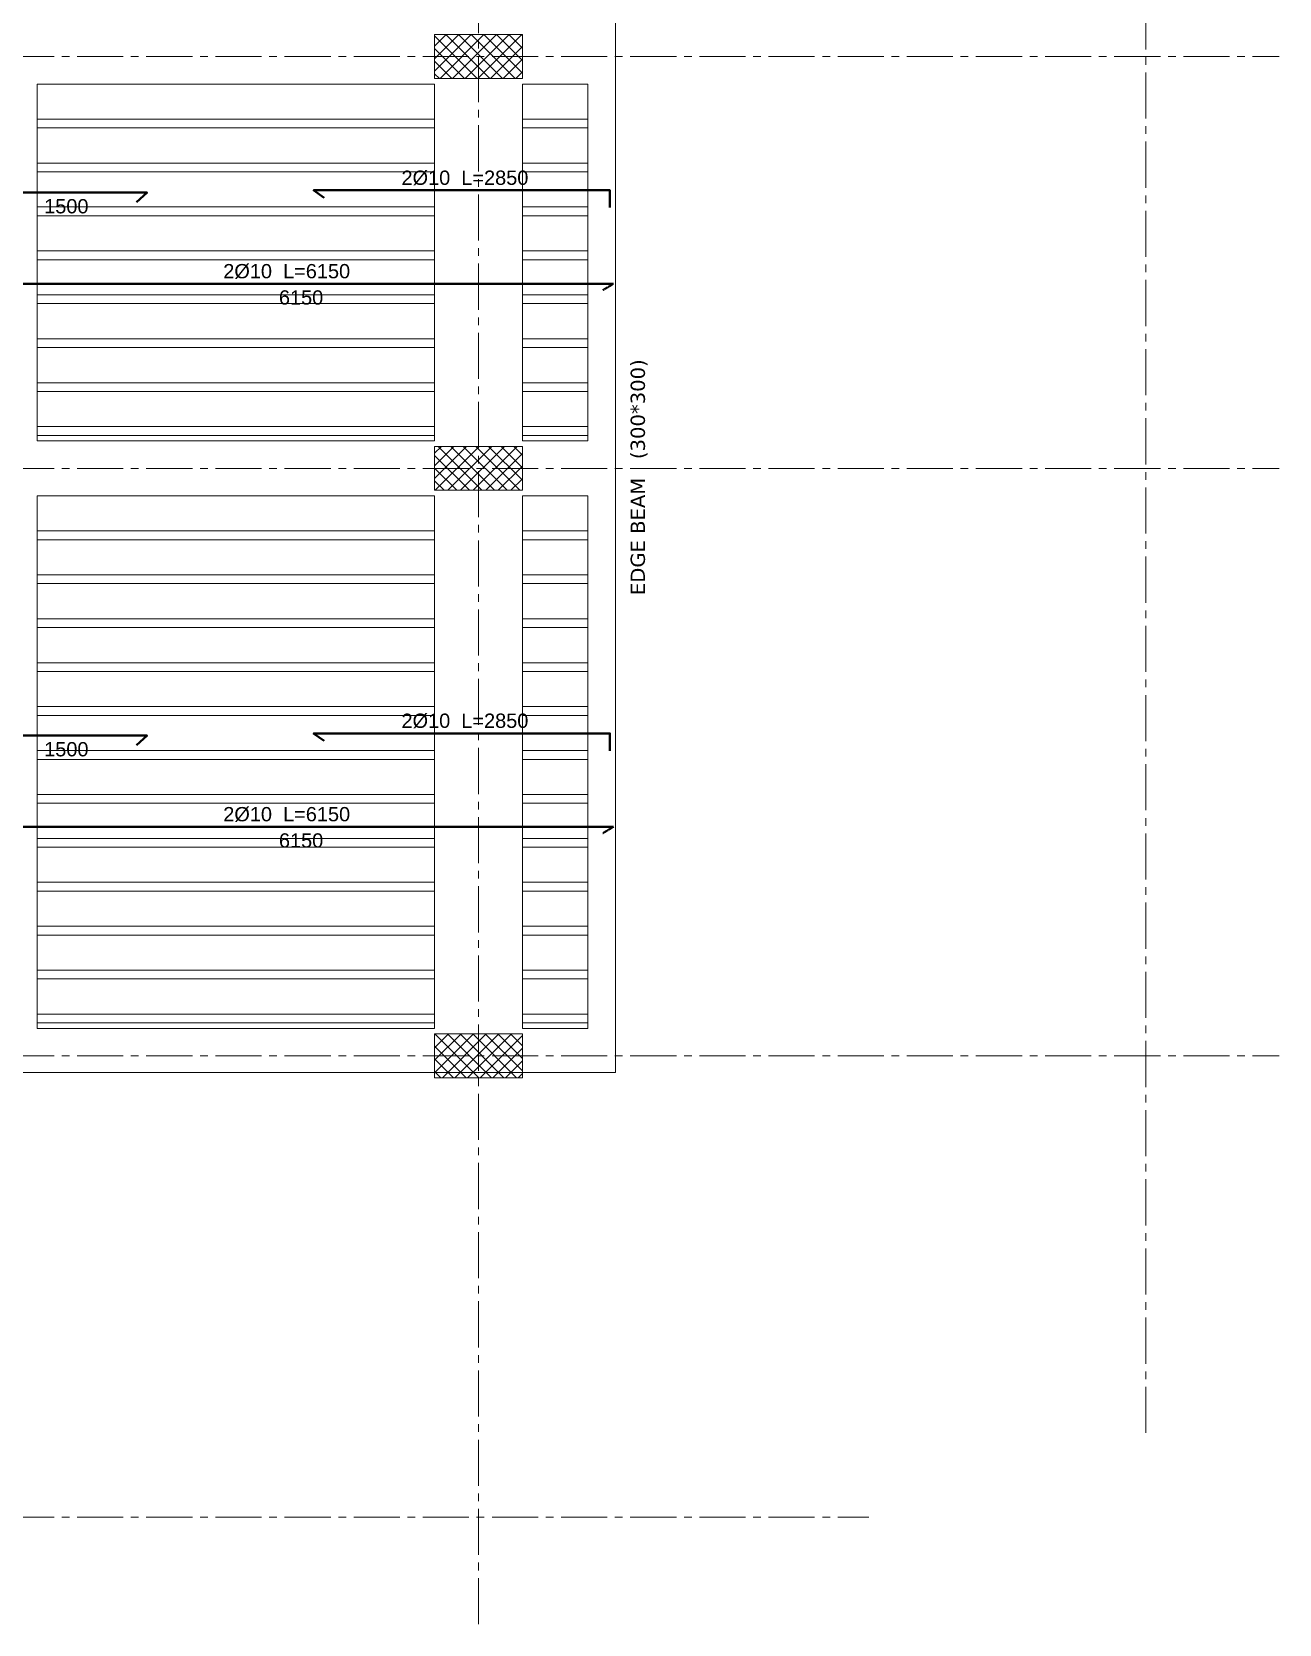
# Model space of a CAD drawing. Header units: inches. Extents: x -26151 to 62940, y -10194 to 246332.
# Drawn here: x 2501 to 3637, y 116399 to 117849 of the extents above; entities that cross this region are included whole.
import ezdxf

# ---------------------------------------------------------------- set-up
doc = ezdxf.new("R2010")
doc.units = ezdxf.units.IN
doc.header["$LTSCALE"] = 0.7
doc.header["$MEASUREMENT"] = 0
for name, pattern in [('ACAD_ISO10W100', [18, 12, -3, 0, -3]), ('CENTER2', [1.125, 0.75, -0.125, 0.125, -0.125]), ('DASHED2', [0.375, 0.25, -0.125])]:
    doc.linetypes.add(name, pattern=pattern)
doc.layers.get('0').update_dxf_attribs({"lineweight": 13})
doc.layers.get('Defpoints').update_dxf_attribs({"lineweight": 5})
for name, color, linetype, lineweight in [('axis', 254, 'ACAD_ISO10W100', 9), ('BEAM', 5, 'Continuous', 0), ('COLUMN', 4, 'Continuous', 20), ('hach', 9, 'Continuous', 9), ('hatch', 9, 'Continuous', 9), ('TEXT', 3, 'Continuous', 25), ('top renforcment', 7, 'Continuous', 40)]:
    doc.layers.add(name, color=color, linetype=linetype, lineweight=lineweight)
doc.styles.add('romanc', font='verdana.ttf', dxfattribs={"height": 250})
doc.styles.get("Standard").update_dxf_attribs({"font": 'arial.ttf', "height": 13})
doc.dimstyles.get("Standard").update_dxf_attribs({"dimtxt": 13, "dimasz": 5, "dimexe": 0.18, "dimexo": 0.0625, "dimgap": 6, "dimtad": 1, "dimdec": 0, "dimlfac": 10, "dimzin": 0, "dimdsep": 46, "dimtxsty": 'Standard', "dimblk": 'ARCHTICK', "dimcen": 0.09, "dimse1": 1, "dimse2": 1, "dimclrd": 1, "dimclre": 7, "dimclrt": 3, "dimadec": 0, "dimazin": 0, "dimtfac": 1, "dimtdec": 0, "dimtix": 1, "dimtofl": 0, "dimtmove": 0, "dimatfit": 3, "dimldrblk": 'ARCHTICK', "dimfxl": 0, "dimtolj": 1, "dimtzin": 0, "dimarcsym": 0})

# ---------------------------------------------------------------- blocks, each defined once
blk = doc.blocks.new('*D213')
at = {"layer": 'Defpoints', "color": 0, "transparency": 16777216}
for p in [(2415.6, 117594, -19467.6), (3030.6, 117594, -79330.7), (3030.6, 117594)]:
    blk.add_point(p, dxfattribs=at)
at = {"layer": 'TEXT', "color": 3, "transparency": 16777216, "insert": (2745.9, 117606.6), "char_height": 13, "attachment_point": 5}
blk.add_mtext('\\A1;6150', dxfattribs=at)
blk = doc.blocks.new('_ArchTick')
at = {"color": 0, "linetype": 'ByBlock', "lineweight": 0, "const_width": 0.15}
blk.add_lwpolyline([(-0.5, -0.5), (0.5, 0.5)], dxfattribs=at)
blk = doc.blocks.new('*D214')
at = {"layer": 'Defpoints', "color": 0, "transparency": 16777216}
for p in [(2415.5, 117619.1), (3030.6, 117619.1, -38935.3), (3030.6, 117617.4)]:
    blk.add_point(p, dxfattribs=at)
at = {"layer": 'TEXT', "color": 3, "transparency": 16777216, "insert": (2732.8, 117630.4), "char_height": 13, "attachment_point": 5}
blk.add_mtext('\\A1;2%%C10  L=6150', dxfattribs=at)
blk = doc.blocks.new('*D217')
at = {"layer": 'Defpoints', "color": 0, "transparency": 16777216}
for p in [(2455.6, 117677.1, -26473), (2605.6, 117677.1, -40395.4), (2605.6, 117677.1)]:
    blk.add_point(p, dxfattribs=at)
at = {"layer": 'TEXT', "color": 3, "transparency": 16777216, "insert": (2532, 117689.7), "char_height": 13, "attachment_point": 5}
blk.add_mtext('\\A1;1500', dxfattribs=at)
blk = doc.blocks.new('*D218')
at = {"layer": 'Defpoints', "color": 0, "transparency": 16777216}
for p in [(2240.6, 117702.2), (2605.6, 117702.2), (2605.6, 117700.5)]:
    blk.add_point(p, dxfattribs=at)
at = {"layer": 'TEXT', "color": 3, "transparency": 16777216, "insert": (2432.7, 117713.5), "char_height": 13, "attachment_point": 5}
blk.add_mtext('\\A1;2%%C12 L=3650', dxfattribs=at)
blk = doc.blocks.new('*D220')
at = {"layer": 'Defpoints', "color": 0, "transparency": 16777216}
for p in [(2757.3, 117704.2, 13009.9), (3042.4, 117704.2), (3042.4, 117702.5)]:
    blk.add_point(p, dxfattribs=at)
at = {"layer": 'TEXT', "color": 3, "transparency": 16777216, "insert": (2895.2, 117715.5), "char_height": 13, "attachment_point": 5}
blk.add_mtext('\\A1;2%%C10  L=2850', dxfattribs=at)
blk = doc.blocks.new('*D225')
at = {"layer": 'Defpoints', "color": 0, "transparency": 16777216}
for p in [(2415.6, 117099.4, -19467.6), (3030.6, 117099.4, -79330.7), (3030.6, 117099.4)]:
    blk.add_point(p, dxfattribs=at)
at = {"layer": 'TEXT', "color": 3, "transparency": 16777216, "insert": (2745.9, 117112.1), "char_height": 13, "attachment_point": 5}
blk.add_mtext('\\A1;6150', dxfattribs=at)
blk = doc.blocks.new('*D226')
at = {"layer": 'Defpoints', "color": 0, "transparency": 16777216}
for p in [(2415.5, 117124.6), (3030.6, 117124.6, -38935.3), (3030.6, 117122.9)]:
    blk.add_point(p, dxfattribs=at)
at = {"layer": 'TEXT', "color": 3, "transparency": 16777216, "insert": (2732.8, 117135.9), "char_height": 13, "attachment_point": 5}
blk.add_mtext('\\A1;2%%C10  L=6150', dxfattribs=at)
blk = doc.blocks.new('*D229')
at = {"layer": 'Defpoints', "color": 0, "transparency": 16777216}
for p in [(2455.6, 117182.5, -26473), (2605.6, 117182.5, -40395.4), (2605.6, 117182.5)]:
    blk.add_point(p, dxfattribs=at)
at = {"layer": 'TEXT', "color": 3, "transparency": 16777216, "insert": (2532, 117195.2), "char_height": 13, "attachment_point": 5}
blk.add_mtext('\\A1;1500', dxfattribs=at)
blk = doc.blocks.new('*D230')
at = {"layer": 'Defpoints', "color": 0, "transparency": 16777216}
for p in [(2240.6, 117207.7), (2605.6, 117207.7), (2605.6, 117206)]:
    blk.add_point(p, dxfattribs=at)
at = {"layer": 'TEXT', "color": 3, "transparency": 16777216, "insert": (2432.7, 117219), "char_height": 13, "attachment_point": 5}
blk.add_mtext('\\A1;2%%C12 L=3650', dxfattribs=at)
blk = doc.blocks.new('*D232')
at = {"layer": 'Defpoints', "color": 0, "transparency": 16777216}
for p in [(2757.3, 117209.7, 13009.9), (3042.4, 117209.7), (3042.4, 117208)]:
    blk.add_point(p, dxfattribs=at)
at = {"layer": 'TEXT', "color": 3, "transparency": 16777216, "insert": (2895.2, 117221), "char_height": 13, "attachment_point": 5}
blk.add_mtext('\\A1;2%%C10  L=2850', dxfattribs=at)

msp = doc.modelspace()

# ---------------------------------------------------------------- hatches: boundary and pattern name
at = {"layer": 'hatch', "ltscale": 0.5}
h = msp.add_hatch(dxfattribs=at)
h.set_pattern_fill('NET', color=256, scale=65, angle=225, style=0)
h.set_pattern_definition([(225, (466547.761, 378639.795), (5.7452426, -5.7452426), []), (315, (466547.761, 378639.795), (5.7452426, 5.7452426), [])])
h.paths.add_polyline_path([(2947.57, 117806.08), (2867.57, 117806.08), (2867.57, 117846.08), (2947.57, 117846.08)])
h = msp.add_hatch(dxfattribs=at)
h.set_pattern_fill('NET', color=256, scale=65, angle=225, style=0)
h.set_pattern_definition([(225, (466547.761, 377464.795), (5.7452426, -5.7452426), []), (315, (466547.761, 377464.795), (5.7452426, 5.7452426), [])])
h.paths.add_polyline_path([(2947.57, 117431.08), (2867.57, 117431.08), (2867.57, 117471.08), (2947.57, 117471.08)])
h = msp.add_hatch(dxfattribs=at)
h.set_pattern_fill('NET', color=256, scale=65, angle=45, style=0)
h.set_pattern_definition([(45, (-460732.624, -142697.6286), (-5.7452426, 5.7452426), []), (135, (-460732.624, -142697.6286), (-5.7452426, -5.7452426), [])])
h.paths.add_polyline_path([(2867.57, 116936.08), (2947.57, 116936.08), (2947.57, 116896.08), (2867.57, 116896.08)])

# ---------------------------------------------------------------- linework, layer by layer
at = {"layer": 'axis', "linetype": 'CENTER2', "ltscale": 80}
for p, q in [((2907.57, 116398.51), (2907.57, 119991.98)), ((3515.57, 116572.65), (3515.57, 119991.98)), ((1029.87, 117826.08), (3637.12, 117826.08)), ((1029.87, 117451.08), (3637.12, 117451.08)), ((1029.87, 116916.08), (3637.12, 116916.08)), ((1029.87, 116496.08), (3263.2, 116496.08))]:
    msp.add_line(p, q, dxfattribs=at)
at = {"layer": 'BEAM', "linetype": 'Continuous'}
for p, q in [((2505.57, 117801.08), (2867.57, 117801.08)), ((2505.57, 117801.08), (2505.57, 117476.08)), ((2867.57, 117476.08), (2867.57, 117801.08)), ((2947.57, 117801.08), (3007.33, 117801.08)), ((2947.57, 117476.08), (2947.57, 117801.08)), ((3007.33, 117801.08), (3007.33, 117476.08)), ((2505.57, 117476.08), (2867.57, 117476.08)), ((2947.57, 117476.08), (3007.33, 117476.08)), ((2505.57, 117426.08), (2867.57, 117426.08)), ((2505.57, 117426.08), (2505.57, 116941.08)), ((2867.57, 116941.08), (2867.57, 117426.08)), ((2947.57, 117426.08), (3007.33, 117426.08)), ((2947.57, 116941.08), (2947.57, 117426.08)), ((3007.33, 117426.08), (3007.33, 116941.08)), ((2505.57, 116941.08), (2867.57, 116941.08)), ((2947.57, 116941.08), (3007.33, 116941.08))]:
    msp.add_line(p, q, dxfattribs=at)
at = {"layer": 'COLUMN'}
for points in [[(2947.57, 117806.08), (2867.57, 117806.08), (2867.57, 117846.08), (2947.57, 117846.08)], [(2947.57, 117431.08), (2867.57, 117431.08), (2867.57, 117471.08), (2947.57, 117471.08)], [(2867.57, 116936.08), (2947.57, 116936.08), (2947.57, 116896.08), (2867.57, 116896.08)]]:
    msp.add_lwpolyline(points, close=True, dxfattribs=at)
at = {"layer": 'hach', "linetype": 'ByBlock'}
for p, q in [((2867.57, 117769.08), (2505.57, 117769.08)), ((2867.57, 117761.08), (2505.57, 117761.08)), ((3007.33, 117769.08), (2947.57, 117769.08)), ((3007.33, 117761.08), (2947.57, 117761.08)), ((2867.57, 117729.08), (2505.57, 117729.08)), ((2867.57, 117721.08), (2505.57, 117721.08)), ((3007.33, 117729.08), (2947.57, 117729.08)), ((3007.33, 117721.08), (2947.57, 117721.08)), ((2867.57, 117689.08), (2505.57, 117689.08)), ((3007.33, 117689.08), (2947.57, 117689.08)), ((2867.57, 117681.08), (2505.57, 117681.08)), ((3007.33, 117681.08), (2947.57, 117681.08)), ((2867.57, 117649.08), (2505.57, 117649.08)), ((3007.33, 117649.08), (2947.57, 117649.08)), ((2867.57, 117641.08), (2505.57, 117641.08)), ((3007.33, 117641.08), (2947.57, 117641.08)), ((2867.57, 117609.08), (2505.57, 117609.08)), ((2867.57, 117601.08), (2505.57, 117601.08)), ((3007.33, 117609.08), (2947.57, 117609.08)), ((3007.33, 117601.08), (2947.57, 117601.08)), ((2867.57, 117569.08), (2505.57, 117569.08)), ((2867.57, 117561.08), (2505.57, 117561.08)), ((3007.33, 117569.08), (2947.57, 117569.08)), ((3007.33, 117561.08), (2947.57, 117561.08)), ((2867.57, 117529.08), (2505.57, 117529.08)), ((3007.33, 117529.08), (2947.57, 117529.08)), ((2867.57, 117521.08), (2505.57, 117521.08)), ((3007.33, 117521.08), (2947.57, 117521.08)), ((2867.57, 117489.08), (2505.57, 117489.08)), ((3007.33, 117489.08), (2947.57, 117489.08)), ((2867.57, 117481.08), (2505.57, 117481.08)), ((3007.33, 117481.08), (2947.57, 117481.08)), ((2867.57, 117394.08), (2505.57, 117394.08)), ((2867.57, 117386.08), (2505.57, 117386.08)), ((3007.33, 117394.08), (2947.57, 117394.08)), ((3007.33, 117386.08), (2947.57, 117386.08)), ((2867.57, 117354.08), (2505.57, 117354.08)), ((2867.57, 117346.08), (2505.57, 117346.08)), ((3007.33, 117354.08), (2947.57, 117354.08)), ((3007.33, 117346.08), (2947.57, 117346.08)), ((2867.57, 117314.08), (2505.57, 117314.08)), ((3007.33, 117314.08), (2947.57, 117314.08)), ((2867.57, 117306.08), (2505.57, 117306.08)), ((3007.33, 117306.08), (2947.57, 117306.08)), ((2867.57, 117274.08), (2505.57, 117274.08)), ((3007.33, 117274.08), (2947.57, 117274.08)), ((2867.57, 117266.08), (2505.57, 117266.08)), ((3007.33, 117266.08), (2947.57, 117266.08)), ((2867.57, 117234.08), (2505.57, 117234.08)), ((2867.57, 117226.08), (2505.57, 117226.08)), ((3007.33, 117234.08), (2947.57, 117234.08)), ((3007.33, 117226.08), (2947.57, 117226.08)), ((2867.57, 117194.08), (2505.57, 117194.08)), ((2867.57, 117186.08), (2505.57, 117186.08)), ((3007.33, 117194.08), (2947.57, 117194.08)), ((3007.33, 117186.08), (2947.57, 117186.08)), ((2867.57, 117154.08), (2505.57, 117154.08)), ((3007.33, 117154.08), (2947.57, 117154.08)), ((2867.57, 117146.08), (2505.57, 117146.08)), ((3007.33, 117146.08), (2947.57, 117146.08)), ((2867.57, 117114.08), (2505.57, 117114.08)), ((3007.33, 117114.08), (2947.57, 117114.08)), ((2867.57, 117106.08), (2505.57, 117106.08)), ((3007.33, 117106.08), (2947.57, 117106.08)), ((2867.57, 117074.08), (2505.57, 117074.08)), ((2867.57, 117066.08), (2505.57, 117066.08)), ((3007.33, 117074.08), (2947.57, 117074.08)), ((3007.33, 117066.08), (2947.57, 117066.08)), ((2867.57, 117034.08), (2505.57, 117034.08)), ((2867.57, 117026.08), (2505.57, 117026.08)), ((3007.33, 117034.08), (2947.57, 117034.08)), ((3007.33, 117026.08), (2947.57, 117026.08)), ((2867.57, 116994.08), (2505.57, 116994.08)), ((3007.33, 116994.08), (2947.57, 116994.08)), ((2867.57, 116986.08), (2505.57, 116986.08)), ((3007.33, 116986.08), (2947.57, 116986.08)), ((2867.57, 116954.08), (2505.57, 116954.08)), ((3007.33, 116954.08), (2947.57, 116954.08)), ((2867.57, 116946.08), (2505.57, 116946.08)), ((3007.33, 116946.08), (2947.57, 116946.08))]:
    msp.add_line(p, q, dxfattribs=at)
at = {"layer": 'hach', "color": 2}
msp.add_lwpolyline([(1188.57, 119851.25), (1188.49, 118976.08), (1158.57, 118976.08), (1158.57, 118616.33), (1128.63, 118616.33), (1128.63, 118196.62), (1158.57, 118196.62), (1158.57, 116896.08), (1786.54, 116896.08), (1786.54, 116706.51), (1846.54, 116706.51), (1846.54, 116585.53), (2426.86, 116585.53), (2426.86, 116705.51), (2486.86, 116705.51), (2486.86, 116900.76), (3032.33, 116900.76), (3032.33, 119090.79), (3390.74, 119090.79), (3261.01, 119851.25), (1188.57, 119851.25)], dxfattribs=at)
at = {"layer": 'top renforcment', "color": 3, "elevation": -13009.85}
for points in [[(2767.09, 117697.46), (2757.35, 117704.26), (3027.38, 117704.26), (3027.38, 117688.47)], [(2250.31, 117694.4), (2240.57, 117702.27), (2605.57, 117702.27), (2595.83, 117693.39)], [(2767.09, 117202.93), (2757.35, 117209.73), (3027.38, 117209.73), (3027.38, 117193.94)], [(2250.31, 117199.87), (2240.57, 117207.74), (2605.57, 117207.74), (2595.83, 117198.85)]]:
    msp.add_lwpolyline(points, dxfattribs=at)
at = {"layer": 'top renforcment', "color": 4, "linetype": 'DASHED2', "ltscale": 2, "elevation": -5909.18}
for points in [[(2425.28, 117614.35), (2415.53, 117619.15), (3030.57, 117619.15), (3020.83, 117613.33)], [(2425.28, 117119.81), (2415.53, 117124.61), (3030.57, 117124.62), (3020.83, 117118.8)]]:
    msp.add_lwpolyline(points, dxfattribs=at)

# ---------------------------------------------------------------- texts
at = {"layer": 'TEXT', "color": 2, "style": 'romanc'}
msp.add_text('EDGE BEAM   (300*300)', height=13, rotation=90, dxfattribs=at).set_placement((3059.22, 117335.65))

# ---------------------------------------------------------------- dimensions: what is measured, and where the dimension line sits
at = {"layer": 'TEXT'}
for base, p1, p2, text, picture, middle in [((2605.57, 117700.54), (2240.57, 117702.24), (2605.57, 117702.24), '2%%C12 L=<>', '*D218', (2432.7, 117700.54)), ((3042.38, 117702.53), (2757.35, 117704.23, 13009.85), (3042.38, 117704.23), '2%%C10  L=<>', '*D220', (2895.2, 117702.53)), ((3030.57, 117617.42, 7100.68), (2415.53, 117619.12, 7100.68), (3030.57, 117619.12, -31834.6), '2%%C10  L=<>', '*D214', (2732.8, 117617.42, 7100.68)), ((2605.57, 117206.01), (2240.57, 117207.71), (2605.57, 117207.71), '2%%C12 L=<>', '*D230', (2432.7, 117206.01)), ((3042.38, 117208), (2757.35, 117209.7, 13009.85), (3042.38, 117209.7), '2%%C10  L=<>', '*D232', (2895.2, 117208)), ((3030.57, 117122.89, 7100.68), (2415.53, 117124.59, 7100.68), (3030.57, 117124.59, -31834.6), '2%%C10  L=<>', '*D226', (2732.8, 117122.89, 7100.68))]:
    dim = msp.add_linear_dim(base=base, p1=p1, p2=p2, text=text, dimstyle='Standard', override={"dimsd1": 1, "dimsd2": 1, "dimfxl": 0.1, "dimfxlon": 1}, dxfattribs=at)
    dim.commit()
    dim.dimension.update_dxf_attribs({"geometry": picture, "text_midpoint": middle, "dimtype": 160})
for base, p1, p2, picture, middle in [((2605.57, 117677.08, 12366.96), (2455.57, 117677.08, -14106.02), (2605.57, 117677.08, -28028.42), '*D217', (2532, 117677.08, 12366.96)), ((3030.57, 117593.95, 19467.64), (2415.57, 117593.95), (3030.57, 117593.95, -59863.02), '*D213', (2745.92, 117593.95, 19467.64)), ((2605.57, 117182.54, 12366.96), (2455.57, 117182.54, -14106.02), (2605.57, 117182.54, -28028.42), '*D229', (2532, 117182.54, 12366.96)), ((3030.57, 117099.42, 19467.64), (2415.57, 117099.42), (3030.57, 117099.42, -59863.02), '*D225', (2745.92, 117099.42, 19467.64))]:
    dim = msp.add_linear_dim(base=base, p1=p1, p2=p2, angle=360, dimstyle='Standard', override={"dimsd1": 1, "dimsd2": 1, "dimfxl": 0.1, "dimfxlon": 1}, dxfattribs=at)
    dim.commit()
    dim.dimension.update_dxf_attribs({"geometry": picture, "text_midpoint": middle, "dimtype": 161})

doc.saveas('drawing.dxf')
